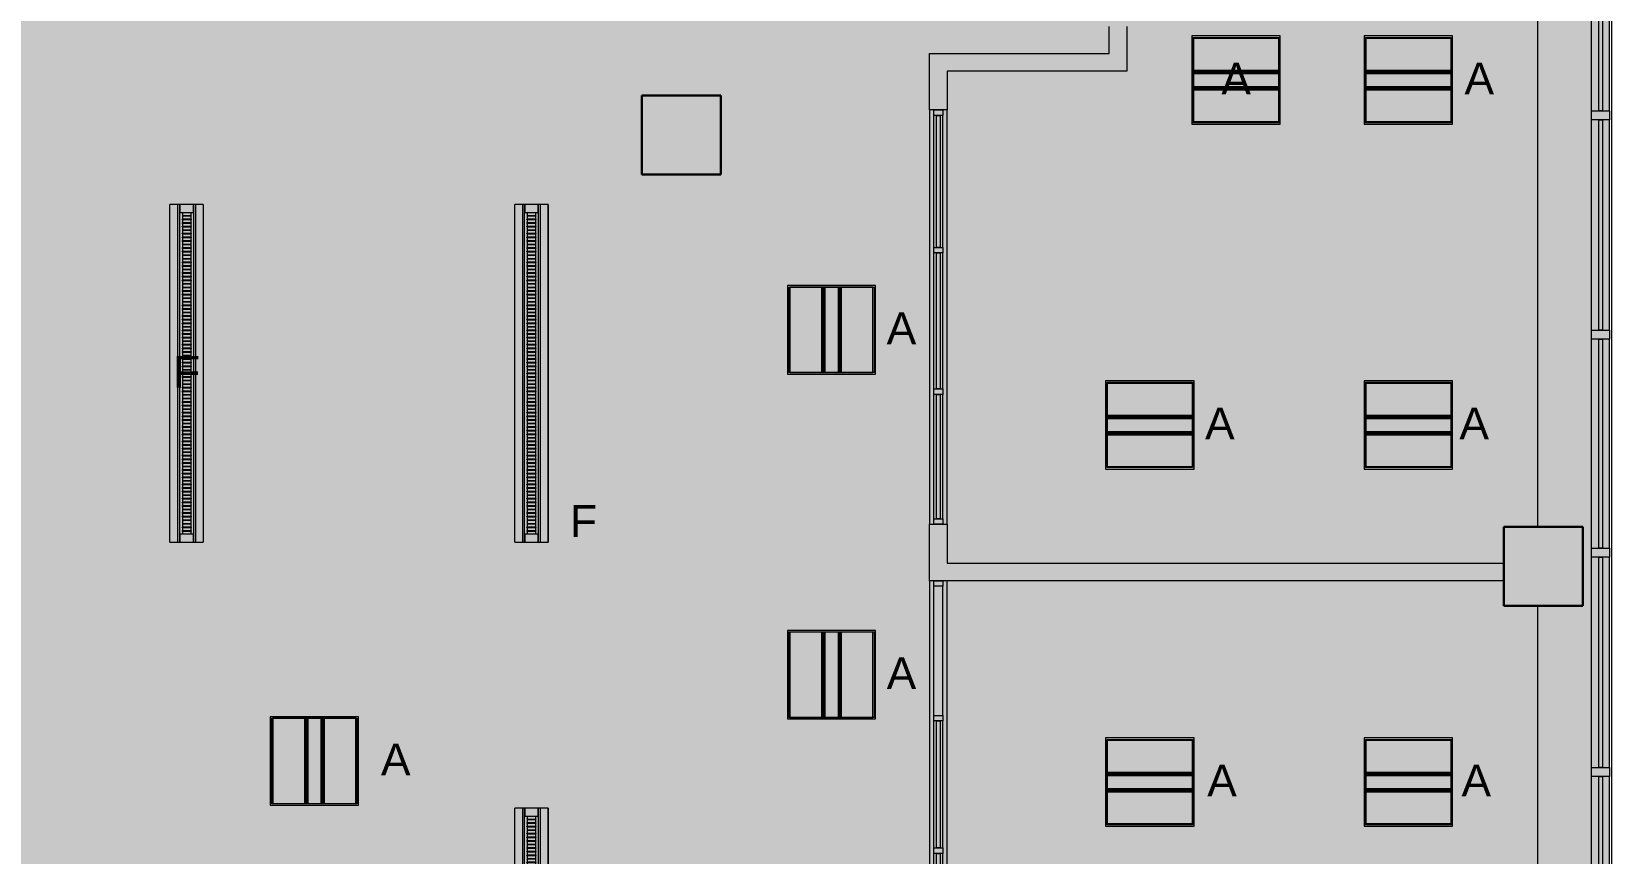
# Model space of a CAD drawing. Header units: inches. Extents: x -1196 to 1003, y -7097 to -4899.
# Drawn here: x 563 to 1002.9, y -6318.2 to -6089.5 of the extents above; entities that cross this region are included whole.
import ezdxf

# ---------------------------------------------------------------- set-up
doc = ezdxf.new("R2010")
doc.units = ezdxf.units.IN
doc.header["$MEASUREMENT"] = 0
for name, color, linetype, lineweight in [('A-CLNG', 13, 'Continuous', 13), ('A-DETL-GENF', 92, 'Continuous', 9), ('A-FLOR', 192, 'Continuous', 13), ('A-GLAZ-CURT', 52, 'Continuous', 9), ('A-GLAZ-CWMG', 51, 'Continuous', 9), ('A-WALL', 113, 'Continuous', 9), ('E-LITE-EQPM', 33, 'Continuous', 9), ('E-LITE-EQPM-IDEN', 33, 'Continuous', 9), ('S-COLS', 52, 'Continuous', 9)]:
    doc.layers.add(name, color=color, linetype=linetype, lineweight=lineweight)
doc.styles.add('Arial', font='arial.ttf', dxfattribs={"height": 8.851796})

# ---------------------------------------------------------------- blocks, each defined once
blk = doc.blocks.new('Concrete-Rectangular-Column - 24 X 24-5087837-FIRST FLOOR RCP')
at = {"layer": 'S-COLS', "lineweight": 30}
for p, q in [((-11, 11), (11, 11)), ((-11, -11), (-11, 11)), ((11, 11), (11, -11)), ((11, -11), (-11, -11))]:
    blk.add_line(p, q, dxfattribs=at)
blk = doc.blocks.new('Rectangular Mullion - 2_5_ x 5_ rectangular-V38-FIRST FLOOR RCP')
at = {"layer": 'A-GLAZ-CWMG'}
for p, q in [((997.44, -6111.53), (997.44, -6054.46)), ((1002.44, -6111.53), (1002.44, -6053.28))]:
    blk.add_line(p, q, dxfattribs=at)
blk = doc.blocks.new('System Panel - Glazed-5271095-FIRST FLOOR RCP')
at = {"layer": 'A-GLAZ-CURT', "lineweight": 13}
for p, q in [((-29.125, -0.5), (-29.125, 0.5)), ((-29.125, 0.5), (29.125, 0.5)), ((29.125, 0.5), (29.125, -0.5)), ((29.125, -0.5), (-29.125, -0.5))]:
    blk.add_line(p, q, dxfattribs=at)
blk = doc.blocks.new('Rectangular Mullion - 2_5_ x 5_ rectangular-V21-FIRST FLOOR RCP')
at = {"layer": 'A-GLAZ-CWMG'}
for p, q in [((37.44, -5031.53), (37.44, -4973.03)), ((42.44, -5031.53), (42.44, -4973.03))]:
    blk.add_line(p, q, dxfattribs=at)
blk = doc.blocks.new('System Panel - Glazed-5271094-FIRST FLOOR RCP')
at = {"layer": 'A-GLAZ-CURT', "lineweight": 13}
for p, q in [((-29.25, -0.5), (-29.25, 0.5)), ((-29.25, 0.5), (29.25, 0.5)), ((29.25, 0.5), (29.25, -0.5)), ((29.25, -0.5), (-29.25, -0.5))]:
    blk.add_line(p, q, dxfattribs=at)
blk = doc.blocks.new('Rectangular Mullion - 2_5_ x 5_ rectangular-V32-FIRST FLOOR RCP')
at = {"layer": 'A-GLAZ-CWMG'}
for p, q in [((439.92, -5859.78), (381.67, -5859.78)), ((439.92, -5864.78), (381.67, -5864.78))]:
    blk.add_line(p, q, dxfattribs=at)
blk = doc.blocks.new('Rectangular Mullion - 2_5_ x 5_ rectangular-V39-FIRST FLOOR RCP')
at = {"layer": 'A-GLAZ-CWMG'}
for p, q in [((997.44, -6354.34), (997.44, -6296.78)), ((1002.44, -6355.28), (1002.44, -6296.78))]:
    blk.add_line(p, q, dxfattribs=at)
blk = doc.blocks.new('Rectangular Mullion - 2_5_ x 5_ rectangular-5269403-FIRST FLOOR RCP')
at = {"layer": 'A-GLAZ-CWMG', "lineweight": 20}
for p, q in [((1.25, 2.5), (-1.25, 2.5)), ((-1.25, 2.5), (-1.25, -2.5)), ((1.25, -2.5), (1.25, 2.5)), ((-1.25, -2.5), (1.25, -2.5))]:
    blk.add_line(p, q, dxfattribs=at)
blk = doc.blocks.new('Rectangular Mullion - 1_5_ x 2_5_ rectangular-5258935-FIRST FLOOR RCP')
at = {"layer": 'A-GLAZ-CWMG'}
for p, q in [((-513.1, -5083.05), (-477.1, -5083.05)), ((-513.1, -5085.55), (-477.1, -5085.55))]:
    blk.add_line(p, q, dxfattribs=at)
blk = doc.blocks.new('Rectangular Mullion - 1_5_ x 2_5_ rectangular-5259296-FIRST FLOOR RCP')
at = {"layer": 'A-GLAZ-CWMG'}
for p, q in [((814.28, -6316.68), (814.28, -6281.28)), ((816.78, -6316.68), (816.78, -6281.28))]:
    blk.add_line(p, q, dxfattribs=at)
blk = doc.blocks.new('System Panel - Glazed-5299824-FIRST FLOOR RCP')
at = {"layer": 'A-GLAZ-CURT', "lineweight": 13}
for p, q in [((-17.328125, -0.5), (-17.328125, 0.5)), ((-17.328125, 0.5), (17.328125, 0.5)), ((17.328125, 0.5), (17.328125, -0.5)), ((17.328125, -0.5), (-17.328125, -0.5))]:
    blk.add_line(p, q, dxfattribs=at)
blk = doc.blocks.new('Rectangular Mullion - 1_5_ x 2_5_ rectangular-5299771-FIRST FLOOR RCP')
at = {"layer": 'A-GLAZ-CWMG', "lineweight": 20}
for p, q in [((0.75, 1.25), (-0.75, 1.25)), ((-0.75, 1.25), (-0.75, -1.25)), ((0.75, -1.25), (0.75, 1.25)), ((-0.75, -1.25), (0.75, -1.25))]:
    blk.add_line(p, q, dxfattribs=at)
blk = doc.blocks.new('Rectangular Mullion - 1_5_ x 2_5_ rectangular-5299784-FIRST FLOOR RCP')
at = {"layer": 'A-GLAZ-CWMG', "lineweight": 20}
for p, q in [((0, 1.25), (-1.5, 1.25)), ((-1.5, 1.25), (-1.5, -1.25)), ((0, -1.25), (0, 1.25)), ((-1.5, -1.25), (0, -1.25))]:
    blk.add_line(p, q, dxfattribs=at)
blk = doc.blocks.new('System Panel - Glazed-5299825-FIRST FLOOR RCP')
at = {"layer": 'A-GLAZ-CURT', "lineweight": 13}
for p, q in [((-17.703125, -0.5), (-17.703125, 0.5)), ((-17.703125, 0.5), (17.703125, 0.5)), ((17.703125, 0.5), (17.703125, -0.5)), ((17.703125, -0.5), (-17.703125, -0.5))]:
    blk.add_line(p, q, dxfattribs=at)
blk = doc.blocks.new('Rectangular Mullion - 1_5_ x 2_5_ rectangular-5259299-FIRST FLOOR RCP')
at = {"layer": 'A-GLAZ-CWMG'}
for p, q in [((814.28, -6352.84), (814.28, -6318.18)), ((816.78, -6352.84), (816.78, -6318.18))]:
    blk.add_line(p, q, dxfattribs=at)
blk = doc.blocks.new('Rectangular Mullion - 1_5_ x 2_5_ rectangular-5299811-FIRST FLOOR RCP')
at = {"layer": 'A-GLAZ-CWMG', "lineweight": 20}
for p, q in [((0.75, 1.25), (-0.75, 1.25)), ((-0.75, 1.25), (-0.75, -1.25)), ((0.75, -1.25), (0.75, 1.25)), ((-0.75, -1.25), (0.75, -1.25))]:
    blk.add_line(p, q, dxfattribs=at)
blk = doc.blocks.new('Rectangular Mullion - 1_5_ x 2_5_ rectangular-5260114-FIRST FLOOR RCP')
at = {"layer": 'A-GLAZ-CWMG'}
for p, q in [((814.28, -6149.53), (814.28, -6112.78)), ((816.78, -6149.53), (816.78, -6112.78))]:
    blk.add_line(p, q, dxfattribs=at)
blk = doc.blocks.new('Rectangular Mullion - 1_5_ x 2_5_ rectangular-5299781-FIRST FLOOR RCP')
at = {"layer": 'A-GLAZ-CWMG', "lineweight": 20}
for p, q in [((-1.5, 1.25), (0, 1.25)), ((-1.5, -1.25), (-1.5, 1.25)), ((0, 1.25), (0, -1.25)), ((0, -1.25), (-1.5, -1.25))]:
    blk.add_line(p, q, dxfattribs=at)
blk = doc.blocks.new('Rectangular Mullion - 1_5_ x 2_5_ rectangular-5260115-FIRST FLOOR RCP')
at = {"layer": 'A-GLAZ-CWMG'}
for p, q in [((814.28, -6188.93), (814.28, -6151.03)), ((816.78, -6188.93), (816.78, -6151.03))]:
    blk.add_line(p, q, dxfattribs=at)
blk = doc.blocks.new('System Panel - Glazed-5299826-FIRST FLOOR RCP')
at = {"layer": 'A-GLAZ-CURT', "lineweight": 13}
for p, q in [((-18.375, -0.5), (-18.375, 0.5)), ((-18.375, 0.5), (18.375, 0.5)), ((18.375, 0.5), (18.375, -0.5)), ((18.375, -0.5), (-18.375, -0.5))]:
    blk.add_line(p, q, dxfattribs=at)
blk = doc.blocks.new('Rectangular Mullion - 1_5_ x 2_5_ rectangular-5299774-FIRST FLOOR RCP')
at = {"layer": 'A-GLAZ-CWMG', "lineweight": 20}
for p, q in [((0, 1.25), (-1.5, 1.25)), ((-1.5, 1.25), (-1.5, -1.25)), ((0, -1.25), (0, 1.25)), ((-1.5, -1.25), (0, -1.25))]:
    blk.add_line(p, q, dxfattribs=at)
blk = doc.blocks.new('System Panel - Glazed-5299827-FIRST FLOOR RCP')
at = {"layer": 'A-GLAZ-CURT', "lineweight": 13}
for p, q in [((-18.953125, -0.5), (-18.953125, 0.5)), ((-18.953125, 0.5), (18.953125, 0.5)), ((18.953125, 0.5), (18.953125, -0.5)), ((18.953125, -0.5), (-18.953125, -0.5))]:
    blk.add_line(p, q, dxfattribs=at)
blk = doc.blocks.new('L-Recessed-Axis-Plano - 2 X 2-4550865-FIRST FLOOR RCP')
at = {"layer": 'E-LITE-EQPM'}
for p, q in [((11.91, 11.87), (-11.91, 11.87)), ((-11.91, 11.87), (-11.91, -11.88)), ((-11.88, -11.56), (-11.88, 11.56)), ((-11.88, 11.56), (11.87, 11.56)), ((11.87, 11.56), (11.87, -11.56)), ((11.91, -11.88), (11.91, 11.87)), ((-11.88, 2.74), (11.87, 2.74)), ((11.87, 2.51), (-11.88, 2.51)), ((-11.88, 2.3), (11.87, 2.3)), ((-11.88, 2.2), (11.87, 2.2)), ((-11.88, 1.83), (11.87, 1.83)), ((-11.88, -1.83), (11.87, -1.83)), ((-11.88, -2.2), (11.87, -2.2)), ((-11.88, -2.3), (11.87, -2.3)), ((-11.88, -2.51), (11.87, -2.51)), ((-11.88, -2.74), (11.87, -2.74)), ((-11.91, -11.88), (11.91, -11.88)), ((11.87, -11.56), (-11.88, -11.56))]:
    blk.add_line(p, q, dxfattribs=at)
blk = doc.blocks.new('L-Pendant-Axis-LT-Louver - L-Pendant-Axis-LT-Louver 2-5087436-FIRST FLOOR RCP')
at = {"layer": 'E-LITE-EQPM'}
for p, q in [((47, 4.64), (-47, 4.64)), ((-47, 4.59), (-47, 4.64)), ((-47, 2.49), (-47, 4.59)), ((47, 4.64), (47, 4.59)), ((47, 4.59), (47, 2.49)), ((-47, 1.88), (-47, 2.49)), ((-47, 2.49), (47, 2.49)), ((47, 1.88), (-47, 1.88)), ((-47, -1.85), (-47, 1.85)), ((-47, 1.85), (-44.78, 1.85)), ((-44.78, 1.85), (-44.78, 1.8)), ((-44.78, 1.8), (-44.78, 1.83)), ((-44.78, 1.72), (-44.78, 1.8)), ((-44.78, 1.72), (-44.78, -1.72)), ((-44.78, 1.15), (-43.88, 1.15)), ((-43.88, -1.27), (-43.88, 1.27)), ((-43.82, 1.27), (-43.88, 1.27)), ((-43.82, 1.27), (-43.82, -1.27)), ((-43.82, 1.15), (-42.89, 1.15)), ((-42.89, -1.27), (-42.89, 1.27)), ((-42.82, 1.27), (-42.89, 1.27)), ((-42.82, 1.27), (-42.82, -1.27)), ((-42.82, 1.15), (-41.89, 1.15)), ((-41.89, -1.27), (-41.89, 1.27)), ((-41.83, 1.27), (-41.89, 1.27)), ((-41.83, 1.27), (-41.83, -1.27)), ((-41.83, 1.15), (-40.89, 1.15)), ((-40.89, -1.27), (-40.89, 1.27)), ((-40.83, 1.27), (-40.89, 1.27)), ((-40.83, 1.27), (-40.83, -1.27)), ((-40.83, 1.15), (-39.9, 1.15)), ((-39.9, -1.27), (-39.9, 1.27)), ((-39.83, 1.27), (-39.9, 1.27)), ((-39.83, 1.27), (-39.83, -1.27)), ((-39.83, 1.15), (-38.9, 1.15)), ((-38.9, -1.27), (-38.9, 1.27)), ((-38.84, 1.27), (-38.9, 1.27)), ((-38.84, 1.27), (-38.84, -1.27)), ((-38.84, 1.15), (-37.9, 1.15)), ((-37.9, -1.27), (-37.9, 1.27)), ((-37.84, 1.27), (-37.9, 1.27)), ((-37.84, 1.27), (-37.84, -1.27)), ((-37.84, 1.15), (-36.91, 1.15)), ((-36.91, -1.27), (-36.91, 1.27)), ((-36.84, 1.27), (-36.91, 1.27)), ((-36.84, 1.27), (-36.84, -1.27)), ((-36.84, 1.15), (-35.91, 1.15)), ((-35.91, -1.27), (-35.91, 1.27)), ((-35.85, 1.27), (-35.91, 1.27)), ((-35.85, 1.27), (-35.85, -1.27)), ((-35.85, 1.15), (-34.91, 1.15)), ((-34.91, -1.27), (-34.91, 1.27)), ((-34.85, 1.27), (-34.91, 1.27)), ((-34.85, 1.27), (-34.85, -1.27)), ((-34.85, 1.15), (-33.92, 1.15)), ((-33.92, -1.27), (-33.92, 1.27)), ((-33.85, 1.27), (-33.92, 1.27)), ((-33.85, 1.27), (-33.85, -1.27)), ((-33.85, 1.15), (-32.92, 1.15)), ((-32.92, -1.27), (-32.92, 1.27)), ((-32.86, 1.27), (-32.92, 1.27)), ((-32.86, 1.27), (-32.86, -1.27)), ((-32.86, 1.15), (-31.92, 1.15)), ((-31.92, -1.27), (-31.92, 1.27)), ((-31.86, 1.27), (-31.92, 1.27)), ((-31.86, 1.27), (-31.86, -1.27)), ((-31.86, 1.15), (-30.93, 1.15)), ((-30.93, -1.27), (-30.93, 1.27)), ((-30.86, 1.27), (-30.93, 1.27)), ((-30.86, 1.27), (-30.86, -1.27)), ((-30.86, 1.15), (-29.93, 1.15)), ((-29.93, -1.27), (-29.93, 1.27)), ((-29.87, 1.27), (-29.93, 1.27)), ((-29.87, 1.27), (-29.87, -1.27)), ((-29.87, 1.15), (-28.93, 1.15)), ((-28.93, -1.27), (-28.93, 1.27)), ((-28.87, 1.27), (-28.93, 1.27)), ((-28.87, 1.27), (-28.87, -1.27)), ((-28.87, 1.15), (-27.94, 1.15)), ((-27.94, -1.27), (-27.94, 1.27)), ((-27.87, 1.27), (-27.94, 1.27)), ((-27.87, 1.27), (-27.87, -1.27)), ((-27.87, 1.15), (-26.94, 1.15)), ((-26.94, -1.27), (-26.94, 1.27)), ((-26.88, 1.27), (-26.94, 1.27)), ((-26.88, 1.27), (-26.88, -1.27)), ((-26.88, 1.15), (-25.94, 1.15)), ((-25.94, -1.27), (-25.94, 1.27)), ((-25.88, 1.27), (-25.94, 1.27)), ((-25.88, 1.27), (-25.88, -1.27)), ((-25.88, 1.15), (-24.95, 1.15)), ((-24.95, -1.27), (-24.95, 1.27)), ((-24.88, 1.27), (-24.95, 1.27)), ((-24.88, 1.27), (-24.88, -1.27)), ((-24.88, 1.15), (-23.95, 1.15)), ((-23.95, -1.27), (-23.95, 1.27)), ((-23.89, 1.27), (-23.95, 1.27)), ((-23.89, 1.27), (-23.89, -1.27)), ((-23.89, 1.15), (-22.95, 1.15)), ((-22.95, -1.27), (-22.95, 1.27)), ((-22.89, 1.27), (-22.95, 1.27)), ((-22.89, 1.27), (-22.89, -1.27)), ((-22.89, 1.15), (-21.96, 1.15)), ((-21.96, -1.27), (-21.96, 1.27)), ((-21.89, 1.27), (-21.96, 1.27)), ((-21.89, 1.27), (-21.89, -1.27)), ((-21.89, 1.15), (-20.96, 1.15)), ((-20.96, -1.27), (-20.96, 1.27)), ((-20.9, 1.27), (-20.96, 1.27)), ((-20.9, 1.27), (-20.9, -1.27)), ((-20.9, 1.15), (-19.96, 1.15)), ((-19.96, -1.27), (-19.96, 1.27)), ((-19.9, 1.27), (-19.96, 1.27)), ((-19.9, 1.27), (-19.9, -1.27)), ((-19.9, 1.15), (-18.97, 1.15)), ((-18.97, -1.27), (-18.97, 1.27)), ((-18.9, 1.27), (-18.97, 1.27)), ((-18.9, 1.27), (-18.9, -1.27)), ((-18.9, 1.15), (-17.97, 1.15)), ((-17.97, -1.27), (-17.97, 1.27)), ((-17.91, 1.27), (-17.97, 1.27)), ((-17.91, 1.27), (-17.91, -1.27)), ((-17.91, 1.15), (-16.97, 1.15)), ((-16.97, -1.27), (-16.97, 1.27)), ((-16.91, 1.27), (-16.97, 1.27)), ((-16.91, 1.27), (-16.91, -1.27)), ((-16.91, 1.15), (-15.98, 1.15)), ((-15.98, -1.27), (-15.98, 1.27)), ((-15.91, 1.27), (-15.98, 1.27)), ((-15.91, 1.27), (-15.91, -1.27)), ((-15.91, 1.15), (-14.98, 1.15)), ((-14.98, -1.27), (-14.98, 1.27)), ((-14.92, 1.27), (-14.98, 1.27)), ((-14.92, 1.27), (-14.92, -1.27)), ((-14.92, 1.15), (-13.98, 1.15)), ((-13.98, -1.27), (-13.98, 1.27)), ((-13.92, 1.27), (-13.98, 1.27)), ((-13.92, 1.27), (-13.92, -1.27)), ((-13.92, 1.15), (-12.99, 1.15)), ((-12.99, -1.27), (-12.99, 1.27)), ((-12.92, 1.27), (-12.99, 1.27)), ((-12.92, 1.27), (-12.92, -1.27)), ((-12.92, 1.15), (-11.99, 1.15)), ((-11.99, -1.27), (-11.99, 1.27)), ((-11.93, 1.27), (-11.99, 1.27)), ((-11.93, 1.27), (-11.93, -1.27)), ((-11.93, 1.15), (-10.99, 1.15)), ((-10.99, -1.27), (-10.99, 1.27)), ((-10.93, 1.27), (-10.99, 1.27)), ((-10.93, 1.27), (-10.93, -1.27)), ((-10.93, 1.15), (-10, 1.15)), ((-10, -1.27), (-10, 1.27)), ((-9.94, 1.27), (-10, 1.27)), ((-9.94, 1.27), (-9.94, -1.27)), ((-9.94, 1.15), (-9, 1.15)), ((-9, -1.27), (-9, 1.27)), ((-8.94, 1.27), (-9, 1.27)), ((-8.94, 1.27), (-8.94, -1.27)), ((-8.94, 1.15), (-8, 1.15)), ((-8, -1.27), (-8, 1.27)), ((-7.94, 1.27), (-8, 1.27)), ((-7.94, 1.27), (-7.94, -1.27)), ((-7.94, 1.15), (-7.01, 1.15)), ((-7.01, -1.27), (-7.01, 1.27)), ((-6.95, 1.27), (-7.01, 1.27)), ((-6.95, 1.27), (-6.95, -1.27)), ((-6.95, 1.15), (-6.01, 1.15)), ((-6.01, -1.27), (-6.01, 1.27)), ((-5.95, 1.27), (-6.01, 1.27)), ((-5.95, 1.27), (-5.95, -1.27)), ((-5.95, 1.15), (-5.01, 1.15)), ((-5.01, -1.27), (-5.01, 1.27)), ((-4.95, 1.27), (-5.01, 1.27)), ((-4.95, 1.27), (-4.95, -1.27)), ((-4.95, 1.15), (-4.02, 1.15)), ((-4.02, -1.27), (-4.02, 1.27)), ((-3.96, 1.27), (-4.02, 1.27)), ((-3.96, 1.27), (-3.96, -1.27)), ((-3.96, 1.15), (-3.02, 1.15)), ((-3.02, -1.27), (-3.02, 1.27)), ((-2.96, 1.27), (-3.02, 1.27)), ((-2.96, 1.27), (-2.96, -1.27)), ((-2.96, 1.15), (-2.02, 1.15)), ((-2.02, -1.27), (-2.02, 1.27)), ((-1.96, 1.27), (-2.02, 1.27)), ((-1.96, 1.27), (-1.96, -1.27)), ((-1.96, 1.15), (-1.03, 1.15)), ((-1.03, -1.27), (-1.03, 1.27)), ((-0.97, 1.27), (-1.03, 1.27)), ((-0.97, 1.27), (-0.97, -1.27)), ((-0.97, 1.15), (-0.03, 1.15)), ((-0.03, -1.27), (-0.03, 1.27)), ((0.03, 1.27), (-0.03, 1.27)), ((0.03, 1.27), (0.03, -1.27)), ((0.03, 1.15), (0.97, 1.15)), ((0.97, -1.27), (0.97, 1.27)), ((1.03, 1.27), (0.97, 1.27)), ((1.03, 1.27), (1.03, -1.27)), ((1.03, 1.15), (1.96, 1.15)), ((1.96, -1.27), (1.96, 1.27)), ((2.02, 1.27), (1.96, 1.27)), ((2.02, 1.27), (2.02, -1.27)), ((2.02, 1.15), (2.96, 1.15)), ((2.96, -1.27), (2.96, 1.27)), ((3.02, 1.27), (2.96, 1.27)), ((3.02, 1.27), (3.02, -1.27)), ((3.02, 1.15), (3.96, 1.15)), ((3.96, -1.27), (3.96, 1.27)), ((4.02, 1.27), (3.96, 1.27)), ((4.02, 1.27), (4.02, -1.27)), ((4.02, 1.15), (4.95, 1.15)), ((4.95, -1.27), (4.95, 1.27)), ((5.01, 1.27), (4.95, 1.27)), ((5.01, 1.27), (5.01, -1.27)), ((5.01, 1.15), (5.95, 1.15)), ((5.95, -1.27), (5.95, 1.27)), ((6.01, 1.27), (5.95, 1.27)), ((6.01, 1.27), (6.01, -1.27)), ((6.01, 1.15), (6.95, 1.15)), ((6.95, -1.27), (6.95, 1.27)), ((7.01, 1.27), (6.95, 1.27)), ((7.01, 1.27), (7.01, -1.27)), ((7.01, 1.15), (7.94, 1.15)), ((7.94, -1.27), (7.94, 1.27)), ((8, 1.27), (7.94, 1.27)), ((8, 1.27), (8, -1.27)), ((8, 1.15), (8.94, 1.15)), ((8.94, -1.27), (8.94, 1.27)), ((9, 1.27), (8.94, 1.27)), ((9, 1.27), (9, -1.27)), ((9, 1.15), (9.94, 1.15)), ((9.94, -1.27), (9.94, 1.27)), ((10, 1.27), (9.94, 1.27)), ((10, 1.27), (10, -1.27)), ((10, 1.15), (10.93, 1.15)), ((10.93, -1.27), (10.93, 1.27)), ((10.99, 1.27), (10.93, 1.27)), ((10.99, 1.27), (10.99, -1.27)), ((10.99, 1.15), (11.93, 1.15)), ((11.93, -1.27), (11.93, 1.27)), ((11.99, 1.27), (11.93, 1.27)), ((11.99, 1.27), (11.99, -1.27)), ((11.99, 1.15), (12.92, 1.15)), ((12.92, -1.27), (12.92, 1.27)), ((12.99, 1.27), (12.92, 1.27)), ((12.99, 1.27), (12.99, -1.27)), ((12.99, 1.15), (13.92, 1.15)), ((13.92, -1.27), (13.92, 1.27)), ((13.98, 1.27), (13.92, 1.27)), ((13.98, 1.27), (13.98, -1.27)), ((13.98, 1.15), (14.92, 1.15)), ((14.92, -1.27), (14.92, 1.27)), ((14.98, 1.27), (14.92, 1.27)), ((14.98, 1.27), (14.98, -1.27)), ((14.98, 1.15), (15.91, 1.15)), ((15.91, -1.27), (15.91, 1.27)), ((15.98, 1.27), (15.91, 1.27)), ((15.98, 1.27), (15.98, -1.27)), ((15.98, 1.15), (16.91, 1.15)), ((16.91, -1.27), (16.91, 1.27)), ((16.97, 1.27), (16.91, 1.27)), ((16.97, 1.27), (16.97, -1.27)), ((16.97, 1.15), (17.91, 1.15)), ((17.91, -1.27), (17.91, 1.27)), ((17.97, 1.27), (17.91, 1.27)), ((17.97, 1.27), (17.97, -1.27)), ((17.97, 1.15), (18.9, 1.15)), ((18.9, -1.27), (18.9, 1.27)), ((18.97, 1.27), (18.9, 1.27)), ((18.97, 1.27), (18.97, -1.27)), ((18.97, 1.15), (19.9, 1.15)), ((19.9, -1.27), (19.9, 1.27)), ((19.96, 1.27), (19.9, 1.27)), ((19.96, 1.27), (19.96, -1.27)), ((19.96, 1.15), (20.9, 1.15)), ((20.9, -1.27), (20.9, 1.27)), ((20.96, 1.27), (20.9, 1.27)), ((20.96, 1.27), (20.96, -1.27)), ((20.96, 1.15), (21.89, 1.15)), ((21.89, -1.27), (21.89, 1.27)), ((21.96, 1.27), (21.89, 1.27)), ((21.96, 1.27), (21.96, -1.27)), ((21.96, 1.15), (22.89, 1.15)), ((22.89, -1.27), (22.89, 1.27)), ((22.95, 1.27), (22.89, 1.27)), ((22.95, 1.27), (22.95, -1.27)), ((22.95, 1.15), (23.89, 1.15)), ((23.89, -1.27), (23.89, 1.27)), ((23.95, 1.27), (23.89, 1.27)), ((23.95, 1.27), (23.95, -1.27)), ((23.95, 1.15), (24.88, 1.15)), ((24.88, -1.27), (24.88, 1.27)), ((24.95, 1.27), (24.88, 1.27)), ((24.95, 1.27), (24.95, -1.27)), ((24.95, 1.15), (25.88, 1.15)), ((25.88, -1.27), (25.88, 1.27)), ((25.94, 1.27), (25.88, 1.27)), ((25.94, 1.27), (25.94, -1.27)), ((25.94, 1.15), (26.88, 1.15)), ((26.88, -1.27), (26.88, 1.27)), ((26.94, 1.27), (26.88, 1.27)), ((26.94, 1.27), (26.94, -1.27)), ((26.94, 1.15), (27.87, 1.15)), ((27.87, -1.27), (27.87, 1.27)), ((27.94, 1.27), (27.87, 1.27)), ((27.94, 1.27), (27.94, -1.27)), ((27.94, 1.15), (28.87, 1.15)), ((28.87, -1.27), (28.87, 1.27)), ((28.93, 1.27), (28.87, 1.27)), ((28.93, 1.27), (28.93, -1.27)), ((28.93, 1.15), (29.87, 1.15)), ((29.87, -1.27), (29.87, 1.27)), ((29.93, 1.27), (29.87, 1.27)), ((29.93, 1.27), (29.93, -1.27)), ((29.93, 1.15), (30.86, 1.15)), ((30.86, -1.27), (30.86, 1.27)), ((30.93, 1.27), (30.86, 1.27)), ((30.93, 1.27), (30.93, -1.27)), ((30.93, 1.15), (31.86, 1.15)), ((31.86, -1.27), (31.86, 1.27)), ((31.92, 1.27), (31.86, 1.27)), ((31.92, 1.27), (31.92, -1.27)), ((31.92, 1.15), (32.86, 1.15)), ((32.86, -1.27), (32.86, 1.27)), ((32.92, 1.27), (32.86, 1.27)), ((32.92, 1.27), (32.92, -1.27)), ((32.92, 1.15), (33.85, 1.15)), ((33.85, -1.27), (33.85, 1.27)), ((33.92, 1.27), (33.85, 1.27)), ((33.92, 1.27), (33.92, -1.27)), ((33.92, 1.15), (34.85, 1.15)), ((34.85, -1.27), (34.85, 1.27)), ((34.91, 1.27), (34.85, 1.27)), ((34.91, 1.27), (34.91, -1.27)), ((34.91, 1.15), (35.85, 1.15)), ((35.85, -1.27), (35.85, 1.27)), ((35.91, 1.27), (35.85, 1.27)), ((35.91, 1.27), (35.91, -1.27)), ((35.91, 1.15), (36.84, 1.15)), ((36.84, -1.27), (36.84, 1.27)), ((36.91, 1.27), (36.84, 1.27)), ((36.91, 1.27), (36.91, -1.27)), ((36.91, 1.15), (37.84, 1.15)), ((37.84, -1.27), (37.84, 1.27)), ((37.9, 1.27), (37.84, 1.27)), ((37.9, 1.27), (37.9, -1.27)), ((37.9, 1.15), (38.84, 1.15)), ((38.84, -1.27), (38.84, 1.27)), ((38.9, 1.27), (38.84, 1.27)), ((38.9, 1.27), (38.9, -1.27)), ((38.9, 1.15), (39.83, 1.15)), ((39.83, -1.27), (39.83, 1.27)), ((39.9, 1.27), (39.83, 1.27)), ((39.9, 1.27), (39.9, -1.27)), ((39.9, 1.15), (40.83, 1.15)), ((40.83, -1.27), (40.83, 1.27)), ((40.89, 1.27), (40.83, 1.27)), ((40.89, 1.27), (40.89, -1.27)), ((40.89, 1.15), (41.83, 1.15)), ((41.83, -1.27), (41.83, 1.27)), ((41.89, 1.27), (41.83, 1.27)), ((41.89, 1.27), (41.89, -1.27)), ((41.89, 1.15), (42.82, 1.15)), ((42.82, -1.27), (42.82, 1.27)), ((42.89, 1.27), (42.82, 1.27)), ((42.89, 1.27), (42.89, -1.27)), ((42.89, 1.15), (43.82, 1.15)), ((43.82, -1.27), (43.82, 1.27)), ((43.88, 1.27), (43.82, 1.27)), ((43.88, 1.27), (43.88, -1.27)), ((43.88, 1.15), (44.78, 1.15)), ((44.78, 1.8), (44.78, 1.85)), ((44.78, 1.85), (47, 1.85)), ((44.78, 1.83), (44.78, 1.8)), ((44.78, 1.8), (44.78, 1.72)), ((44.78, -1.72), (44.78, 1.72)), ((47, 2.49), (47, 1.88)), ((47, 1.85), (47, -1.85)), ((-47, -1.85), (-44.78, -1.85)), ((-47, -2.49), (-47, -1.88)), ((-47, -1.88), (47, -1.88)), ((-47, -4.6), (-47, -2.49)), ((-47, -2.49), (47, -2.49)), ((-44.78, -1.15), (-43.88, -1.15)), ((-44.78, -1.8), (-44.78, -1.72)), ((-44.78, -1.8), (-44.78, -1.85)), ((-44.78, -1.83), (-44.78, -1.8)), ((-43.88, -1.27), (-43.82, -1.27)), ((-43.82, -1.15), (-42.89, -1.15)), ((-42.89, -1.27), (-42.82, -1.27)), ((-42.82, -1.15), (-41.89, -1.15)), ((-41.89, -1.27), (-41.83, -1.27)), ((-41.83, -1.15), (-40.89, -1.15)), ((-40.89, -1.27), (-40.83, -1.27)), ((-40.83, -1.15), (-39.9, -1.15)), ((-39.9, -1.27), (-39.83, -1.27)), ((-39.83, -1.15), (-38.9, -1.15)), ((-38.9, -1.27), (-38.84, -1.27)), ((-38.84, -1.15), (-37.9, -1.15)), ((-37.9, -1.27), (-37.84, -1.27)), ((-37.84, -1.15), (-36.91, -1.15)), ((-36.91, -1.27), (-36.84, -1.27)), ((-36.84, -1.15), (-35.91, -1.15)), ((-35.91, -1.27), (-35.85, -1.27)), ((-35.85, -1.15), (-34.91, -1.15)), ((-34.91, -1.27), (-34.85, -1.27)), ((-34.85, -1.15), (-33.92, -1.15)), ((-33.92, -1.27), (-33.85, -1.27)), ((-33.85, -1.15), (-32.92, -1.15)), ((-32.92, -1.27), (-32.86, -1.27)), ((-32.86, -1.15), (-31.92, -1.15)), ((-31.92, -1.27), (-31.86, -1.27)), ((-31.86, -1.15), (-30.93, -1.15)), ((-30.93, -1.27), (-30.86, -1.27)), ((-30.86, -1.15), (-29.93, -1.15)), ((-29.93, -1.27), (-29.87, -1.27)), ((-29.87, -1.15), (-28.93, -1.15)), ((-28.93, -1.27), (-28.87, -1.27)), ((-28.87, -1.15), (-27.94, -1.15)), ((-27.94, -1.27), (-27.87, -1.27)), ((-27.87, -1.15), (-26.94, -1.15)), ((-26.94, -1.27), (-26.88, -1.27)), ((-26.88, -1.15), (-25.94, -1.15)), ((-25.94, -1.27), (-25.88, -1.27)), ((-25.88, -1.15), (-24.95, -1.15)), ((-24.95, -1.27), (-24.88, -1.27)), ((-24.88, -1.15), (-23.95, -1.15)), ((-23.95, -1.27), (-23.89, -1.27)), ((-23.89, -1.15), (-22.95, -1.15)), ((-22.95, -1.27), (-22.89, -1.27)), ((-22.89, -1.15), (-21.96, -1.15)), ((-21.96, -1.27), (-21.89, -1.27)), ((-21.89, -1.15), (-20.96, -1.15)), ((-20.96, -1.27), (-20.9, -1.27)), ((-20.9, -1.15), (-19.96, -1.15)), ((-19.96, -1.27), (-19.9, -1.27)), ((-19.9, -1.15), (-18.97, -1.15)), ((-18.97, -1.27), (-18.9, -1.27)), ((-18.9, -1.15), (-17.97, -1.15)), ((-17.97, -1.27), (-17.91, -1.27)), ((-17.91, -1.15), (-16.97, -1.15)), ((-16.97, -1.27), (-16.91, -1.27)), ((-16.91, -1.15), (-15.98, -1.15)), ((-15.98, -1.27), (-15.91, -1.27)), ((-15.91, -1.15), (-14.98, -1.15)), ((-14.98, -1.27), (-14.92, -1.27)), ((-14.92, -1.15), (-13.98, -1.15)), ((-13.98, -1.27), (-13.92, -1.27)), ((-13.92, -1.15), (-12.99, -1.15)), ((-12.99, -1.27), (-12.92, -1.27)), ((-12.92, -1.15), (-11.99, -1.15)), ((-11.99, -1.27), (-11.93, -1.27)), ((-11.93, -1.15), (-10.99, -1.15)), ((-10.99, -1.27), (-10.93, -1.27)), ((-10.93, -1.15), (-10, -1.15)), ((-10, -1.27), (-9.94, -1.27)), ((-9.94, -1.15), (-9, -1.15)), ((-9, -1.27), (-8.94, -1.27)), ((-8.94, -1.15), (-8, -1.15)), ((-8, -1.27), (-7.94, -1.27)), ((-7.94, -1.15), (-7.01, -1.15)), ((-7.01, -1.27), (-6.95, -1.27)), ((-6.95, -1.15), (-6.01, -1.15)), ((-6.01, -1.27), (-5.95, -1.27)), ((-5.95, -1.15), (-5.01, -1.15)), ((-5.01, -1.27), (-4.95, -1.27)), ((-4.95, -1.15), (-4.02, -1.15)), ((-4.02, -1.27), (-3.96, -1.27)), ((-3.96, -1.15), (-3.02, -1.15)), ((-3.02, -1.27), (-2.96, -1.27)), ((-2.96, -1.15), (-2.02, -1.15)), ((-2.02, -1.27), (-1.96, -1.27)), ((-1.96, -1.15), (-1.03, -1.15)), ((-1.03, -1.27), (-0.97, -1.27)), ((-0.97, -1.15), (-0.03, -1.15)), ((-0.03, -1.27), (0.03, -1.27)), ((0.03, -1.15), (0.97, -1.15)), ((0.97, -1.27), (1.03, -1.27)), ((1.03, -1.15), (1.96, -1.15)), ((1.96, -1.27), (2.02, -1.27)), ((2.02, -1.15), (2.96, -1.15)), ((2.96, -1.27), (3.02, -1.27)), ((3.02, -1.15), (3.96, -1.15)), ((3.96, -1.27), (4.02, -1.27)), ((4.02, -1.15), (4.95, -1.15)), ((4.95, -1.27), (5.01, -1.27)), ((5.01, -1.15), (5.95, -1.15)), ((5.95, -1.27), (6.01, -1.27)), ((6.01, -1.15), (6.95, -1.15)), ((6.95, -1.27), (7.01, -1.27)), ((7.01, -1.15), (7.94, -1.15)), ((7.94, -1.27), (8, -1.27)), ((8, -1.15), (8.94, -1.15)), ((8.94, -1.27), (9, -1.27)), ((9, -1.15), (9.94, -1.15)), ((9.94, -1.27), (10, -1.27)), ((10, -1.15), (10.93, -1.15)), ((10.93, -1.27), (10.99, -1.27)), ((10.99, -1.15), (11.93, -1.15)), ((11.93, -1.27), (11.99, -1.27)), ((11.99, -1.15), (12.92, -1.15)), ((12.92, -1.27), (12.99, -1.27)), ((12.99, -1.15), (13.92, -1.15)), ((13.92, -1.27), (13.98, -1.27)), ((13.98, -1.15), (14.92, -1.15)), ((14.92, -1.27), (14.98, -1.27)), ((14.98, -1.15), (15.91, -1.15)), ((15.91, -1.27), (15.98, -1.27)), ((15.98, -1.15), (16.91, -1.15)), ((16.91, -1.27), (16.97, -1.27)), ((16.97, -1.15), (17.91, -1.15)), ((17.91, -1.27), (17.97, -1.27)), ((17.97, -1.15), (18.9, -1.15)), ((18.9, -1.27), (18.97, -1.27)), ((18.97, -1.15), (19.9, -1.15)), ((19.9, -1.27), (19.96, -1.27)), ((19.96, -1.15), (20.9, -1.15)), ((20.9, -1.27), (20.96, -1.27)), ((20.96, -1.15), (21.89, -1.15)), ((21.89, -1.27), (21.96, -1.27)), ((21.96, -1.15), (22.89, -1.15)), ((22.89, -1.27), (22.95, -1.27)), ((22.95, -1.15), (23.89, -1.15)), ((23.89, -1.27), (23.95, -1.27)), ((23.95, -1.15), (24.88, -1.15)), ((24.88, -1.27), (24.95, -1.27)), ((24.95, -1.15), (25.88, -1.15)), ((25.88, -1.27), (25.94, -1.27)), ((25.94, -1.15), (26.88, -1.15)), ((26.88, -1.27), (26.94, -1.27)), ((26.94, -1.15), (27.87, -1.15)), ((27.87, -1.27), (27.94, -1.27)), ((27.94, -1.15), (28.87, -1.15)), ((28.87, -1.27), (28.93, -1.27)), ((28.93, -1.15), (29.87, -1.15)), ((29.87, -1.27), (29.93, -1.27)), ((29.93, -1.15), (30.86, -1.15)), ((30.86, -1.27), (30.93, -1.27)), ((30.93, -1.15), (31.86, -1.15)), ((31.86, -1.27), (31.92, -1.27)), ((31.92, -1.15), (32.86, -1.15)), ((32.86, -1.27), (32.92, -1.27)), ((32.92, -1.15), (33.85, -1.15)), ((33.85, -1.27), (33.92, -1.27)), ((33.92, -1.15), (34.85, -1.15)), ((34.85, -1.27), (34.91, -1.27)), ((34.91, -1.15), (35.85, -1.15)), ((35.85, -1.27), (35.91, -1.27)), ((35.91, -1.15), (36.84, -1.15)), ((36.84, -1.27), (36.91, -1.27)), ((36.91, -1.15), (37.84, -1.15)), ((37.84, -1.27), (37.9, -1.27)), ((37.9, -1.15), (38.84, -1.15)), ((38.84, -1.27), (38.9, -1.27)), ((38.9, -1.15), (39.83, -1.15)), ((39.83, -1.27), (39.9, -1.27)), ((39.9, -1.15), (40.83, -1.15)), ((40.83, -1.27), (40.89, -1.27)), ((40.89, -1.15), (41.83, -1.15)), ((41.83, -1.27), (41.89, -1.27)), ((41.89, -1.15), (42.82, -1.15)), ((42.82, -1.27), (42.89, -1.27)), ((42.89, -1.15), (43.82, -1.15)), ((43.82, -1.27), (43.88, -1.27)), ((43.88, -1.15), (44.78, -1.15)), ((44.78, -1.72), (44.78, -1.8)), ((44.78, -1.85), (44.78, -1.8)), ((44.78, -1.8), (44.78, -1.83)), ((44.78, -1.85), (47, -1.85)), ((47, -1.88), (47, -2.49)), ((47, -2.49), (47, -4.6)), ((-47, -4.64), (-47, -4.6)), ((-47, -4.6), (47, -4.6)), ((-47, -4.64), (47, -4.64)), ((47, -4.6), (47, -4.64))]:
    blk.add_line(p, q, dxfattribs=at)

msp = doc.modelspace()

# ---------------------------------------------------------------- hatches: boundary and pattern name
at = {"layer": 'A-DETL-GENF'}
h = msp.add_hatch(color=253, dxfattribs=at)
h.paths.add_polyline_path([(-96.31, -7097.28), (1002.44, -7097.28), (1002.44, -5859.78), (322.42, -5859.78), (322.44, -6330.92), (683.59, -6330.92), (683.59, -6624.92), (559.5, -6624.92), (559.5, -6380.94), (274.94, -6380.94), (274.94, -6852.28), (-475.06, -6852.28), (-475.06, -7097.28), (-115.06, -7097.28)], flags=0)
h.paths.add_polyline_path([(607.07, -6718.44), (607.07, -6718.44), (607.07, -6718.11)], flags=0)
h.paths.add_polyline_path([(703.07, -6718.44), (703.07, -6718.44), (703.07, -6718.11)], flags=0)
h.paths.add_polyline_path([(415.07, -6718.44), (415.07, -6718.44), (415.07, -6718.11)], flags=0)
h.paths.add_polyline_path([(511.07, -6718.44), (511.07, -6718.44), (511.07, -6718.11)], flags=0)
h.paths.add_polyline_path([(319.07, -6718.44), (319.07, -6718.44), (319.07, -6718.11)], flags=0)
h.paths.add_polyline_path([(481.7, -6462.6), (481.7, -6462.6), (481.7, -6461.7)], flags=0)
h.paths.add_polyline_path([(-1005.67, -6377.88), (-1002.51, -6377.88), (-1002.51, -6251.58), (-715.06, -6251.58), (-715.06, -5622.4), (-875.59, -5622.4), (-875.59, -5364.35), (-276.76, -5364.35), (-276.76, -5627.86), (-149.01, -5627.86), (-149.01, -5748.71), (-83.94, -5813.77), (-83.92, -5862.8), (39.67, -5862.8), (154.2, -5748.27), (42.44, -5636.51), (42.44, -4899.28), (-1195.06, -4899.28), (-1195.06, -6377.88), (-1157.23, -6377.88)], flags=0)
h.paths.add_polyline_path([(703.45, -6310.98), (703.45, -6310.98), (703.45, -6310.76)], flags=0)
h.paths.add_polyline_path([(703.48, -6140.42), (703.48, -6140.42), (703.48, -6139.81)], flags=0)
h.paths.add_polyline_path([(-249.39, -5477.1), (-249.39, -5477.1), (-249.39, -5476.71)], flags=0)

# ---------------------------------------------------------------- linework, layer by layer
at = {"layer": 'A-CLNG'}
for p, q in [((982.44, -6227.28), (982.44, -6054.46)), ((910.73, -6090.66), (886.11, -6090.66)), ((886.11, -6090.66), (886.11, -6115.22)), ((910.73, -6115.22), (910.73, -6090.66)), ((958.73, -6090.66), (934.11, -6090.66)), ((934.11, -6090.66), (934.11, -6115.22)), ((958.73, -6115.22), (958.73, -6090.66)), ((886.11, -6115.22), (910.73, -6115.22)), ((934.11, -6115.22), (958.73, -6115.22)), ((798.03, -6160.15), (773.47, -6160.15)), ((773.47, -6160.15), (773.47, -6184.78)), ((798.03, -6184.78), (798.03, -6160.15)), ((773.47, -6184.78), (798.03, -6184.78)), ((886.73, -6186.66), (862.11, -6186.66)), ((862.11, -6186.66), (862.11, -6211.22)), ((886.73, -6211.22), (886.73, -6186.66)), ((958.73, -6186.66), (934.11, -6186.66)), ((934.11, -6186.66), (934.11, -6211.22)), ((958.73, -6211.22), (958.73, -6186.66)), ((862.11, -6211.22), (886.73, -6211.22)), ((934.11, -6211.22), (958.73, -6211.22)), ((982.44, -6354.34), (982.44, -6249.28)), ((798.03, -6256.15), (773.47, -6256.15)), ((773.47, -6256.15), (773.47, -6280.78)), ((798.03, -6280.78), (798.03, -6256.15)), ((654.03, -6280.15), (629.47, -6280.15)), ((629.47, -6280.15), (629.47, -6304.78)), ((654.03, -6304.78), (654.03, -6280.15)), ((773.47, -6280.78), (798.03, -6280.78)), ((886.73, -6286.04), (862.11, -6286.04)), ((862.11, -6286.04), (862.11, -6310.6)), ((886.73, -6310.6), (886.73, -6286.04)), ((958.73, -6286.04), (934.11, -6286.04)), ((934.11, -6286.04), (934.11, -6310.6)), ((958.73, -6310.6), (958.73, -6286.04)), ((629.47, -6304.78), (654.03, -6304.78)), ((862.11, -6310.6), (886.73, -6310.6)), ((934.11, -6310.6), (958.73, -6310.6))]:
    msp.add_line(p, q, dxfattribs=at)
at = {"layer": 'A-FLOR'}
msp.add_line((1002.94, -5897.28), (1002.94, -7053.28), dxfattribs=at)
at = {"layer": 'A-WALL', "lineweight": 13}
for p, q in [((863.09, -6095.59), (863.09, -6088.03)), ((867.96, -6088.03), (867.96, -6100.46)), ((813.09, -6111.28), (813.09, -6095.59)), ((813.09, -6095.59), (863.09, -6095.59)), ((817.96, -6100.46), (817.96, -6111.28)), ((867.96, -6100.46), (817.96, -6100.46)), ((817.96, -6111.28), (813.09, -6111.28)), ((813.09, -6242.28), (813.09, -6226.59)), ((813.09, -6226.59), (817.96, -6226.59)), ((817.96, -6226.59), (817.96, -6237.4)), ((817.96, -6237.4), (972.94, -6237.4)), ((972.94, -6242.28), (813.09, -6242.28))]:
    msp.add_line(p, q, dxfattribs=at)
at = {"layer": 'A-WALL'}
for p, q in [((813.09, -6111.28), (813.09, -6226.59)), ((817.96, -6226.59), (817.96, -6111.28)), ((813.09, -6242.28), (813.09, -6354.34)), ((817.96, -6354.34), (817.96, -6242.28))]:
    msp.add_line(p, q, dxfattribs=at)

# ---------------------------------------------------------------- block references
at = {"layer": 'A-GLAZ-CURT'}
for name, p, rotation in [('System Panel - Glazed-5271095-FIRST FLOOR RCP', (999.94, -6082.4), 89.99999999999991), ('System Panel - Glazed-5299826-FIRST FLOOR RCP', (815.53, -6131.15), 90.00000000000058), ('System Panel - Glazed-5271094-FIRST FLOOR RCP', (999.94, -6143.28), 89.99999999999991), ('System Panel - Glazed-5299827-FIRST FLOOR RCP', (815.53, -6169.98), 90.00000000000058), ('System Panel - Glazed-5271095-FIRST FLOOR RCP', (999.94, -6204.15), 89.99999999999991), ('System Panel - Glazed-5299824-FIRST FLOOR RCP', (815.53, -6207.76), 90.00000000000058), ('System Panel - Glazed-5271094-FIRST FLOOR RCP', (999.94, -6265.03), 89.99999999999991), ('System Panel - Glazed-5299825-FIRST FLOOR RCP', (815.53, -6298.98), 90.00000000000058), ('System Panel - Glazed-5271094-FIRST FLOOR RCP', (999.94, -6326.03), 89.99999999999991), ('System Panel - Glazed-5299824-FIRST FLOOR RCP', (815.53, -6335.51), 90.00000000000058)]:
    msp.add_blockref(name, p, dxfattribs=dict(at, rotation=rotation))
at = {"layer": 'A-GLAZ-CWMG'}
for name, p in [('Rectangular Mullion - 2_5_ x 5_ rectangular-V38-FIRST FLOOR RCP', (0, 0)), ('Rectangular Mullion - 1_5_ x 2_5_ rectangular-5260114-FIRST FLOOR RCP', (0, 0)), ('Rectangular Mullion - 2_5_ x 5_ rectangular-V21-FIRST FLOOR RCP', (960, -1141)), ('Rectangular Mullion - 1_5_ x 2_5_ rectangular-5260115-FIRST FLOOR RCP', (0, 0)), ('Rectangular Mullion - 1_5_ x 2_5_ rectangular-5259299-FIRST FLOOR RCP', (0, 127.75)), ('Rectangular Mullion - 2_5_ x 5_ rectangular-V21-FIRST FLOOR RCP', (960, -1262.75)), ('Rectangular Mullion - 1_5_ x 2_5_ rectangular-5259296-FIRST FLOOR RCP', (0, 0)), ('Rectangular Mullion - 2_5_ x 5_ rectangular-V39-FIRST FLOOR RCP', (0, 0)), ('Rectangular Mullion - 1_5_ x 2_5_ rectangular-5259299-FIRST FLOOR RCP', (0, 0))]:
    msp.add_blockref(name, p, dxfattribs=at)
at = {"layer": 'A-GLAZ-CWMG', "extrusion": (0, 0, -1)}
for name, p, rotation in [('Rectangular Mullion - 1_5_ x 2_5_ rectangular-5299774-FIRST FLOOR RCP', (-815.53, -6111.28), 89.99999999999945), ('Rectangular Mullion - 2_5_ x 5_ rectangular-5269403-FIRST FLOOR RCP', (-999.94, -6112.78), 90.0000000000001), ('Rectangular Mullion - 1_5_ x 2_5_ rectangular-5299771-FIRST FLOOR RCP', (-815.53, -6150.28), 89.99999999999945), ('Rectangular Mullion - 2_5_ x 5_ rectangular-5269403-FIRST FLOOR RCP', (-999.94, -6173.78), 90.0000000000001), ('Rectangular Mullion - 1_5_ x 2_5_ rectangular-5299811-FIRST FLOOR RCP', (-815.53, -6189.68), 89.99999999999945), ('Rectangular Mullion - 2_5_ x 5_ rectangular-5269403-FIRST FLOOR RCP', (-999.94, -6234.53), 90.0000000000001), ('Rectangular Mullion - 1_5_ x 2_5_ rectangular-5299784-FIRST FLOOR RCP', (-815.53, -6242.28), 89.99999999999945), ('Rectangular Mullion - 1_5_ x 2_5_ rectangular-5299771-FIRST FLOOR RCP', (-815.53, -6280.53), 89.99999999999945), ('Rectangular Mullion - 2_5_ x 5_ rectangular-5269403-FIRST FLOOR RCP', (-999.94, -6295.53), 90.0000000000001), ('Rectangular Mullion - 1_5_ x 2_5_ rectangular-5299811-FIRST FLOOR RCP', (-815.53, -6317.43), 89.99999999999945)]:
    msp.add_blockref(name, p, dxfattribs=dict(at, rotation=rotation))
at = {"layer": 'A-GLAZ-CWMG'}
for name, p, rotation in [('Rectangular Mullion - 2_5_ x 5_ rectangular-V32-FIRST FLOOR RCP', (6862.22, -5793.36), 270.0000000000006), ('Rectangular Mullion - 1_5_ x 2_5_ rectangular-5299781-FIRST FLOOR RCP', (815.53, -6226.59), 270.0000000000006), ('Rectangular Mullion - 1_5_ x 2_5_ rectangular-5258935-FIRST FLOOR RCP', (-4268.78, -5766.68), 89.9999999999995)]:
    msp.add_blockref(name, p, dxfattribs=dict(at, rotation=rotation))
at = {"layer": 'E-LITE-EQPM', "extrusion": (0, 0, -1)}
for name, p, rotation in [('L-Recessed-Axis-Plano - 2 X 2-4550865-FIRST FLOOR RCP', (-898.42, -6102.94), 180), ('L-Recessed-Axis-Plano - 2 X 2-4550865-FIRST FLOOR RCP', (-946.42, -6102.94), 180), ('L-Pendant-Axis-LT-Louver - L-Pendant-Axis-LT-Louver 2-5087436-FIRST FLOOR RCP', (-606.19, -6184.59), 270.0000000000001), ('L-Pendant-Axis-LT-Louver - L-Pendant-Axis-LT-Louver 2-5087436-FIRST FLOOR RCP', (-702.19, -6184.59), 270.0000000000001), ('L-Recessed-Axis-Plano - 2 X 2-4550865-FIRST FLOOR RCP', (-785.75, -6172.46), 270.0000000000001), ('L-Recessed-Axis-Plano - 2 X 2-4550865-FIRST FLOOR RCP', (-874.42, -6198.94), 180), ('L-Recessed-Axis-Plano - 2 X 2-4550865-FIRST FLOOR RCP', (-946.42, -6198.94), 180), ('L-Recessed-Axis-Plano - 2 X 2-4550865-FIRST FLOOR RCP', (-785.75, -6268.46), 270.0000000000001), ('L-Recessed-Axis-Plano - 2 X 2-4550865-FIRST FLOOR RCP', (-641.75, -6292.46), 270.0000000000001), ('L-Recessed-Axis-Plano - 2 X 2-4550865-FIRST FLOOR RCP', (-874.42, -6298.32), 180), ('L-Recessed-Axis-Plano - 2 X 2-4550865-FIRST FLOOR RCP', (-946.42, -6298.32), 180), ('L-Pendant-Axis-LT-Louver - L-Pendant-Axis-LT-Louver 2-5087436-FIRST FLOOR RCP', (-702.19, -6352.59), 270.0000000000001)]:
    msp.add_blockref(name, p, dxfattribs=dict(at, rotation=rotation))
at = {"layer": 'S-COLS'}
for p in [(743.94, -6118.28), (983.94, -6238.28)]:
    msp.add_blockref('Concrete-Rectangular-Column - 24 X 24-5087837-FIRST FLOOR RCP', p, dxfattribs=at)

# ---------------------------------------------------------------- texts
at = {"layer": 'E-LITE-EQPM-IDEN', "char_height": 8.85, "attachment_point": 2, "line_spacing_factor": 0.938532, "style": 'Arial'}
for s, insert, width in [('A', (898.45, -6098.09), 9.828), ('A', (966.15, -6098.09), 9.828), ('A', (805.25, -6167.61), 9.828), ('F', (606.22, -6179.74), 8.964), ('A', (893.91, -6194.09), 9.828), ('A', (964.73, -6194.09), 9.828), ('F', (716.72, -6221.23), 8.964), ('A', (805.25, -6263.61), 9.828), ('A', (664.43, -6287.61), 9.828), ('A', (894.51, -6293.47), 9.828), ('A', (965.32, -6293.47), 9.828)]:
    msp.add_mtext(s, dxfattribs=dict(at, insert=insert, width=width))

doc.saveas('drawing.dxf')
